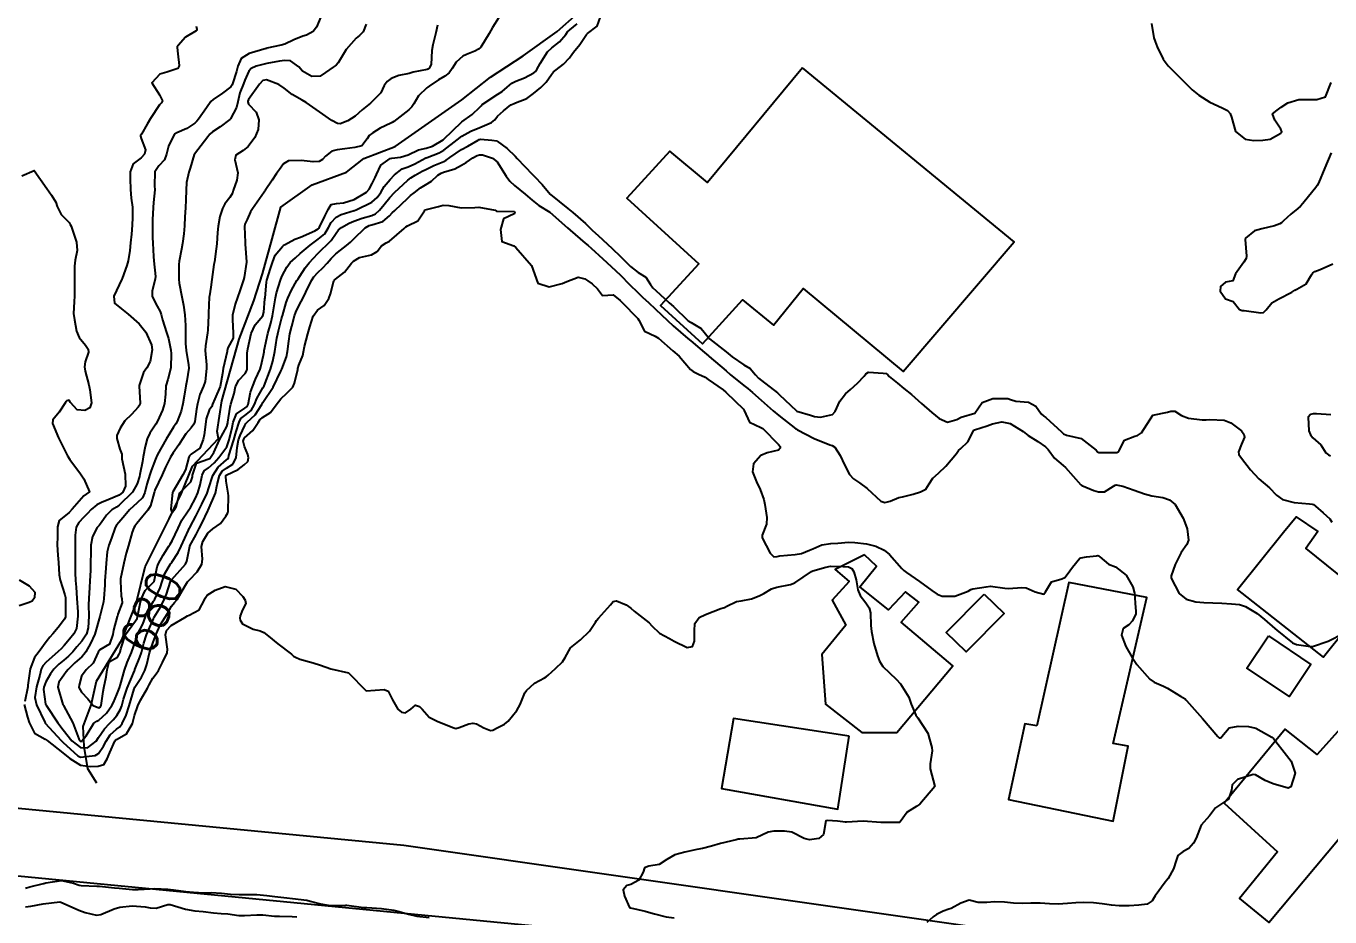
# Model space of a CAD drawing. Header units: metres. Extents: x 292545 to 299085, y 7450245 to 7463078.
# Drawn here: x 294096.9 to 294243.4, y 7462810.6 to 7462910.6 of the extents above; entities that cross this region are included whole.
import ezdxf
from ezdxf.enums import TextEntityAlignment as Align

# ---------------------------------------------------------------- set-up
doc = ezdxf.new("R2010")
doc.units = ezdxf.units.M
for name, color, linetype in [('Cotas', 45, 'Continuous'), ('Curvas de Nivel 1m', 11, 'Continuous'), ('Curvas de Nivel 5m', 15, 'Continuous'), ('Edificações', 30, 'Continuous'), ('Hidrografia', 140, 'Continuous'), ('Vias Primárias', 230, 'Continuous')]:
    doc.layers.add(name, color=color, linetype=linetype)
doc.styles.add('Style-STANDARD', font='STANDARD.shx')

msp = doc.modelspace()

# ---------------------------------------------------------------- linework, layer by layer
at = {"layer": 'Curvas de Nivel 1m', "flags": 128}
for points, elevation in [([(294130, 7462911.67), (294129.51, 7462910.51), (294129.14, 7462910.05), (294128.39, 7462909.63), (294127.97, 7462909.5), (294126.98, 7462909.09), (294125.96, 7462908.62), (294125.56, 7462908.5), (294123.95, 7462908.15), (294123.93, 7462908.13), (294123.87, 7462908.11), (294121.95, 7462907.55), (294121.07, 7462907.02), (294120.69, 7462906.15), (294120.53, 7462905.55), (294120.07, 7462904.16), (294120.03, 7462904.03), (294119.9, 7462903.82), (294118.95, 7462903.11), (294117.89, 7462902.39), (294117.64, 7462902.18), (294117.15, 7462901.46), (294116.25, 7462900.2), (294116.08, 7462899.98), (294115.86, 7462899.73), (294114.94, 7462899.13), (294113.84, 7462898.67), (294113.58, 7462898.49), (294113.4, 7462898.23), (294112.89, 7462897.17), (294112.68, 7462896.24), (294112.44, 7462895.61), (294111.8, 7462894.94), (294111.36, 7462894.26), (294111.33, 7462892.7), (294111.34, 7462892.26), (294111.19, 7462890.82), (294111.16, 7462890.27), (294111.1, 7462888.89), (294111.08, 7462888.27), (294111.09, 7462886.88), (294111.11, 7462886.27), (294111.19, 7462884.75), (294111.23, 7462884.26), (294111.41, 7462882.5), (294111.4, 7462882.26), (294111.05, 7462880.85), (294111.05, 7462880.27), (294111.61, 7462879.18), (294111.94, 7462878.59), (294112.06, 7462878.25), (294112.22, 7462877.63), (294112.67, 7462876.24), (294112.88, 7462875.56), (294113.16, 7462874.24), (294113.2, 7462873.88), (294113.15, 7462872.24), (294112.81, 7462870.94), (294112.59, 7462870.24), (294112.54, 7462869.29), (294112.45, 7462868.25), (294112.21, 7462867.51), (294111.64, 7462866.26), (294111.45, 7462865.94), (294110.8, 7462864.9), (294110.51, 7462864.27), (294110.27, 7462863.43), (294110.05, 7462862.27), (294109.95, 7462861.73), (294109.67, 7462860.28), (294109.62, 7462860.04), (294109.37, 7462859.24), (294108.85, 7462858.29), (294107.35, 7462856.83), (294107.03, 7462856.62), (294106.53, 7462856.32), (294105.94, 7462855.72), (294105.32, 7462854.85), (294105.09, 7462854.56), (294104.89, 7462854.33), (294104.34, 7462853.31), (294104.17, 7462852.34), (294104.15, 7462851.48), (294104.14, 7462850.34), (294104.11, 7462849.49), (294104.04, 7462848.34), (294104, 7462847.57), (294103.93, 7462846.34), (294103.91, 7462845.64), (294103.94, 7462844.35), (294103.87, 7462843.04), (294103.66, 7462842.35), (294103.17, 7462841.57), (294102.6, 7462840.93), (294102.13, 7462840.37), (294101.66, 7462839.86), (294101.14, 7462839.43), (294100.55, 7462838.97), (294100.02, 7462838.39), (294099.64, 7462837.87), (294099.11, 7462836.99), (294098.87, 7462836.4), (294098.83, 7462836.14), (294099.08, 7462834.48), (294099.1, 7462834.4), (294099.13, 7462834.35), (294100.47, 7462832.39), (294101.05, 7462831.6), (294102.02, 7462830.37), (294103.02, 7462829.6), (294103.79, 7462829.58), (294104.75, 7462830.33), (294105.04, 7462830.73), (294105.68, 7462831.69), (294106.27, 7462832.32), (294106.66, 7462832.71), (294107.07, 7462833.22), (294107.48, 7462833.9), (294107.63, 7462834.3), (294107.83, 7462835.04), (294108.26, 7462836.29), (294109.06, 7462838.22), (294109.09, 7462838.28), (294109.1, 7462838.31), (294109.12, 7462838.37), (294109.68, 7462839.74), (294109.84, 7462840.27), (294110.1, 7462841.34), (294110.41, 7462842.27), (294110.64, 7462842.8), (294111.19, 7462844.06), (294111.25, 7462844.2), (294111.29, 7462844.26), (294112.02, 7462845.44), (294112.42, 7462846.25), (294112.65, 7462846.82), (294113.11, 7462848.24), (294113.14, 7462848.34), (294113.25, 7462848.49), (294114.79, 7462850.22), (294114.95, 7462850.53), (294115.27, 7462852.21), (294115.29, 7462852.27), (294115.99, 7462853.52), (294116.35, 7462854.2), (294116.67, 7462854.85), (294117.3, 7462856.19), (294117.32, 7462856.22), (294117.34, 7462856.28), (294118.17, 7462858.18), (294118.36, 7462859.16), (294118.61, 7462860.17), (294118.92, 7462860.64), (294119.4, 7462861), (294120.11, 7462861.45), (294120.5, 7462862.15), (294120.59, 7462863.32), (294120.76, 7462864.15), (294120.93, 7462864.65), (294121.45, 7462865.79), (294121.59, 7462866), (294121.73, 7462866.14), (294122.61, 7462866.99), (294123.36, 7462868.12), (294123.4, 7462868.2), (294123.49, 7462868.35), (294124.65, 7462870.1), (294125.52, 7462871.87), (294125.59, 7462872.02), (294125.62, 7462872.09), (294126.13, 7462873.5), (294126.26, 7462874.08), (294126.4, 7462875.24), (294126.53, 7462876.08), (294126.74, 7462876.93), (294127.04, 7462878.08), (294127.18, 7462878.5), (294127.62, 7462879.38), (294127.99, 7462880.06), (294128.31, 7462880.74), (294128.95, 7462882.05), (294129.22, 7462882.48), (294129.66, 7462882.97), (294130.21, 7462883.49), (294130.71, 7462884.03), (294131.17, 7462884.54), (294131.68, 7462885.05), (294132.22, 7462885.49), (294132.9, 7462886.01), (294133.32, 7462886.38), (294133.7, 7462886.76), (294134.97, 7462887.98), (294135.45, 7462888.24), (294135.72, 7462888.31), (294136.97, 7462888.71), (294137.73, 7462889.32), (294138.03, 7462889.65), (294138.32, 7462889.94), (294139.76, 7462891.32), (294140.08, 7462891.6), (294140.47, 7462891.91), (294141.21, 7462892.47), (294141.77, 7462892.81), (294142.44, 7462893.23), (294143.15, 7462893.89), (294143.53, 7462894.13), (294143.79, 7462894.22), (294145.04, 7462894.62), (294145.8, 7462895.01), (294146.33, 7462895.32), (294147.08, 7462895.84), (294147.55, 7462896.1), (294147.82, 7462896.18), (294148.17, 7462896.18), (294149.28, 7462895.82), (294149.81, 7462895.41), (294150.84, 7462893.79), (294151.23, 7462893.24), (294151.77, 7462892.75), (294152.97, 7462891.77), (294153.76, 7462891.08), (294154.49, 7462890.49), (294155.74, 7462889.73), (294157.72, 7462887.99), (294158.03, 7462887.71), (294159.7, 7462886.27), (294160.02, 7462886), (294160.38, 7462885.68), (294161.68, 7462884.51), (294162.61, 7462883.65), (294163.65, 7462882.65), (294164.68, 7462881.63), (294165.63, 7462880.7), (294166.19, 7462880.17), (294166.81, 7462879.6), (294167.61, 7462878.85), (294168.94, 7462877.58), (294169.59, 7462876.98), (294171.24, 7462875.55), (294171.57, 7462875.27), (294173.1, 7462873.98), (294173.54, 7462873.6), (294173.64, 7462873.52), (294175.53, 7462871.9), (294176, 7462871.5), (294177.51, 7462870.28), (294177.96, 7462869.92), (294178.5, 7462869.47), (294179.49, 7462868.61), (294180.82, 7462867.44), (294181.47, 7462866.89), (294183.38, 7462865.41), (294183.45, 7462865.36), (294183.57, 7462865.29), (294185.44, 7462864.32), (294187.17, 7462863.62), (294187.43, 7462863.54), (294187.76, 7462863.36), (294188.36, 7462862.41), (294188.83, 7462861.35), (294189.39, 7462860.27), (294189.83, 7462859.78), (294190.51, 7462859.32), (294191.37, 7462858.7), (294192.9, 7462857.29), (294193.35, 7462857.12), (294193.97, 7462857.28), (294194.93, 7462857.7), (294195.36, 7462857.76), (294196.55, 7462858.07), (294197.37, 7462858.32), (294197.98, 7462858.63), (294198.33, 7462859.23), (294198.76, 7462859.85), (294199.39, 7462860.42), (294200.2, 7462861.21), (294201.42, 7462862.65), (294201.65, 7462862.96), (294201.91, 7462863.19), (294202.68, 7462863.93), (294203.33, 7462865.17), (294203.37, 7462865.25), (294203.45, 7462865.29), (294204.86, 7462865.75), (294205.46, 7462865.98), (294206.51, 7462866.18), (294207.46, 7462866), (294208.89, 7462865.11), (294209.45, 7462864.66), (294210.54, 7462863.98), (294211.43, 7462863.38), (294211.72, 7462863.07), (294212.43, 7462862.09), (294213.41, 7462861.28), (294213.66, 7462861.05), (294215.37, 7462859.12), (294215.49, 7462859.03), (294216.84, 7462858.48), (294217.37, 7462858.32), (294218.05, 7462858.31), (294219.05, 7462858.98), (294219.26, 7462859.09), (294219.37, 7462859.11), (294220.1, 7462858.97), (294221.37, 7462858.53), (294222.53, 7462858.11), (294223.36, 7462857.88), (294224.58, 7462857.7), (294225.36, 7462857.43), (294225.98, 7462856.9), (294226.88, 7462855.36), (294227.08, 7462854.89), (294227.32, 7462854.16), (294227.47, 7462852.89), (294227.3, 7462852.41), (294226.67, 7462851.51), (294226.35, 7462850.9), (294226, 7462850.18), (294225.52, 7462848.91), (294225.54, 7462848.63), (294226.43, 7462846.9), (294227.23, 7462846.27), (294228.32, 7462845.97), (294229.22, 7462845.89), (294230.23, 7462845.84), (294231.22, 7462845.81), (294232.3, 7462845.75), (294233.22, 7462845.67), (294233.87, 7462845.46), (294235.01, 7462844.79), (294235.21, 7462844.65), (294236.01, 7462843.97), (294237.19, 7462842.96), (294237.41, 7462842.77), (294239.17, 7462841.36), (294239.6, 7462841.17), (294241.17, 7462840.94), (294241.4, 7462840.96), (294243.17, 7462841.54), (294244.95, 7462842.44)], 681), ([(294143.11, 7462910.76), (294142.92, 7462909.89), (294142.59, 7462908.52), (294142.49, 7462907.89), (294142.39, 7462906.34), (294142.17, 7462905.9), (294142.04, 7462905.79), (294141.93, 7462905.75), (294140.39, 7462905.45), (294139.92, 7462905.32), (294138.78, 7462905.08), (294137.92, 7462904.77), (294137.44, 7462904.42), (294137.12, 7462903.96), (294136.73, 7462903.13), (294135.89, 7462902.29), (294135.73, 7462902.12), (294135.59, 7462901.97), (294134.64, 7462901.22), (294133.87, 7462900.53), (294133.05, 7462900), (294132.19, 7462899.68), (294131.86, 7462899.7), (294131.24, 7462900.03), (294129.87, 7462901.01), (294128.35, 7462902.06), (294127.89, 7462902.31), (294126.78, 7462902.97), (294125.9, 7462903.68), (294125.29, 7462904.1), (294123.91, 7462904.61), (294123.49, 7462904.53), (294123.1, 7462904.12), (294121.89, 7462902.39), (294121.8, 7462902.22), (294121.79, 7462902.14), (294121.88, 7462901.86), (294122.73, 7462900.98), (294123.02, 7462900.12), (294122.96, 7462899.01), (294122.6, 7462898.13), (294121.82, 7462897.13), (294121.29, 7462896.68), (294120.44, 7462896.15), (294120.33, 7462895.63), (294120.69, 7462894.15), (294120.58, 7462893.35), (294120.17, 7462892.16), (294120.06, 7462891.86), (294119.76, 7462891.4), (294119.22, 7462890.69), (294118.95, 7462890.17), (294118.64, 7462889.26), (294118.45, 7462888.17), (294118.41, 7462887.47), (294118.3, 7462886.17), (294118.23, 7462885.63), (294118.04, 7462884.18), (294117.99, 7462883.85), (294117.77, 7462882.19), (294117.63, 7462881.32), (294117.48, 7462880.33), (294117.47, 7462880.19), (294117.4, 7462878.4), (294117.39, 7462878.19), (294117.29, 7462876.48), (294117.26, 7462876.19), (294117.03, 7462874.72), (294117.01, 7462874.2), (294117.14, 7462872.59), (294117.15, 7462872.19), (294116.99, 7462870.71), (294116.82, 7462870.2), (294116.42, 7462869.27), (294116.15, 7462868.2), (294116.05, 7462867.63), (294115.83, 7462866.21), (294115.74, 7462865.92), (294115.45, 7462865.53), (294114.82, 7462864.83), (294114.43, 7462864.22), (294114.05, 7462863.6), (294113.42, 7462862.69), (294113.13, 7462862.23), (294112.55, 7462861.09), (294112.16, 7462860.25), (294111.37, 7462858.51), (294111.3, 7462858.33), (294111.28, 7462858.26), (294110.86, 7462856.75), (294110.58, 7462856.27), (294110, 7462855.61), (294109.32, 7462854.76), (294109.12, 7462854.48), (294109, 7462854.28), (294108.81, 7462853.79), (294108.39, 7462852.29), (294108.15, 7462851.42), (294107.87, 7462850.3), (294107.5, 7462848.56), (294107.48, 7462848.31), (294107.58, 7462846.66), (294107.64, 7462846.3), (294107.68, 7462845.84), (294107.2, 7462844.59), (294107.14, 7462844.36), (294107.13, 7462844.31), (294106.72, 7462842.78), (294106.64, 7462842.32), (294106.26, 7462841.22), (294105.16, 7462840.59), (294104.98, 7462840.33), (294104.41, 7462839.07), (294103.63, 7462838.35), (294103.12, 7462837.63), (294102.85, 7462836.62), (294102.81, 7462836.36), (294103.1, 7462835.84), (294103.83, 7462835.08), (294104.41, 7462834.34), (294105.08, 7462834.08), (294105.25, 7462834.16), (294105.34, 7462834.33), (294105.53, 7462835.89), (294105.61, 7462836.32), (294105.89, 7462837.55), (294106.01, 7462838.32), (294106.24, 7462839.22), (294107.14, 7462839.75), (294107.36, 7462840.09), (294107.44, 7462840.31), (294107.55, 7462840.7), (294108.04, 7462842.3), (294109.19, 7462843.84), (294109.37, 7462844.1), (294109.42, 7462844.28), (294109.69, 7462845.8), (294109.81, 7462846.27), (294110.25, 7462847.26), (294111.24, 7462848.23), (294111.26, 7462848.25), (294111.62, 7462849.89), (294111.76, 7462850.26), (294112.3, 7462851.23), (294112.94, 7462852.24), (294113.08, 7462852.46), (294113.3, 7462852.82), (294113.98, 7462854.23), (294114.4, 7462855.15), (294115.1, 7462856.21), (294115.35, 7462856.57), (294115.93, 7462857.63), (294116.17, 7462858.2), (294116.44, 7462859.13), (294116.68, 7462860.2), (294116.9, 7462860.68), (294117.4, 7462861.04), (294118.01, 7462861.57), (294118.56, 7462862.17), (294119.43, 7462863.39), (294119.71, 7462864.16), (294120.04, 7462865.56), (294120.16, 7462866.15), (294120.53, 7462867.09), (294121.48, 7462867.73), (294121.72, 7462867.9), (294121.84, 7462868.14), (294122.11, 7462869.52), (294122.31, 7462870.13), (294122.67, 7462870.97), (294123.2, 7462872.12), (294123.28, 7462872.37), (294123.55, 7462873.67), (294123.62, 7462874.05), (294123.63, 7462874.12), (294123.64, 7462874.21), (294124.04, 7462876.11), (294124.4, 7462877.29), (294124.59, 7462878.1), (294124.73, 7462878.99), (294124.91, 7462880.1), (294125.04, 7462880.69), (294125.46, 7462882.09), (294125.51, 7462882.23), (294125.65, 7462882.58), (294126.18, 7462883.57), (294126.57, 7462884.08), (294127.14, 7462884.61), (294127.68, 7462885.1), (294128.79, 7462886.05), (294129.7, 7462886.7), (294130.44, 7462887.3), (294130.88, 7462888.03), (294131.17, 7462888.57), (294131.73, 7462889.17), (294132.28, 7462889.47), (294133.74, 7462889.92), (294133.8, 7462889.94), (294133.98, 7462890), (294135.75, 7462890.86), (294136.34, 7462891.38), (294136.73, 7462891.96), (294137.11, 7462892.61), (294137.78, 7462893.42), (294138.29, 7462893.94), (294139.13, 7462894.59), (294139.8, 7462894.85), (294140.56, 7462895.16), (294141.81, 7462895.84), (294141.85, 7462895.86), (294141.96, 7462895.9), (294143.29, 7462896.42), (294143.82, 7462896.72), (294145.31, 7462897.86), (294145.84, 7462898.26), (294146.84, 7462898.85), (294147.85, 7462899.27), (294149.19, 7462899.81), (294149.56, 7462900.1), (294149.86, 7462900.52), (294150.52, 7462901.14), (294151.36, 7462901.79), (294151.71, 7462901.95), (294151.89, 7462902.02), (294153.14, 7462902.51), (294153.9, 7462903.07), (294154.71, 7462903.75), (294155.32, 7462904.33), (294155.92, 7462905.19), (294156.14, 7462905.52), (294156.43, 7462905.73), (294157.28, 7462906.38), (294157.95, 7462907.08), (294158.21, 7462907.45), (294158.4, 7462907.71), (294159.1, 7462908.56), (294159.85, 7462909.69), (294159.91, 7462909.76), (294159.97, 7462909.81), (294161.03, 7462910.63), (294161.43, 7462911.67)], 679), ([(294150, 7462911.61), (294149.3, 7462910.5), (294148.93, 7462909.82), (294147.96, 7462908.28), (294147.73, 7462908.06), (294147.32, 7462907.84), (294146.35, 7462907.44), (294145.95, 7462907.25), (294145.19, 7462906.6), (294144.76, 7462905.86), (294144.41, 7462905.38), (294143.92, 7462905.01), (294143.21, 7462904.59), (294142.16, 7462903.9), (294142.01, 7462903.79), (294141.9, 7462903.7), (294140.99, 7462902.81), (294140.44, 7462901.91), (294140.23, 7462901.57), (294139.88, 7462901.22), (294138.21, 7462899.94), (294138.01, 7462899.8), (294137.86, 7462899.73), (294136.65, 7462899.16), (294135.84, 7462898.67), (294135.45, 7462898.36), (294135.19, 7462897.98), (294134.62, 7462897.19), (294133.82, 7462897.02), (294132.68, 7462896.86), (294131.82, 7462896.73), (294131.25, 7462896.6), (294130.53, 7462896.03), (294130.18, 7462895.66), (294129.81, 7462895.42), (294129.14, 7462895.38), (294127.81, 7462895.56), (294126.38, 7462895.51), (294125.8, 7462895.18), (294125.34, 7462894.55), (294125.04, 7462894.1), (294124.54, 7462893.34), (294123.76, 7462892.17), (294123.74, 7462892.14), (294123.72, 7462892.11), (294123.62, 7462891.97), (294122.31, 7462890.13), (294122.11, 7462889.76), (294121.72, 7462888.9), (294121.46, 7462888.4), (294121.41, 7462888.14), (294121.5, 7462886.34), (294121.51, 7462886.14), (294121.64, 7462884.18), (294121.64, 7462884.14), (294121.39, 7462882.4), (294121.33, 7462882.14), (294120.89, 7462880.89), (294120.64, 7462880.15), (294120.37, 7462879.4), (294120.08, 7462878.16), (294120.06, 7462877.69), (294120.15, 7462876.15), (294120.14, 7462875.58), (294119.56, 7462874.51), (294119.48, 7462874.16), (294119.47, 7462874.08), (294119.03, 7462872.17), (294118.97, 7462871.62), (294118.71, 7462870.17), (294118.09, 7462868.78), (294117.85, 7462868.18), (294117.76, 7462867.91), (294117.47, 7462867.51), (294117.13, 7462866.52), (294117.08, 7462866.19), (294116.9, 7462864.74), (294116.78, 7462864.2), (294116.41, 7462863.22), (294115.42, 7462862.55), (294115.25, 7462862.38), (294115.19, 7462862.21), (294114.81, 7462860.8), (294114.51, 7462860.22), (294113.36, 7462858.31), (294113.35, 7462858.24), (294113.16, 7462856.42), (294113.18, 7462856.24), (294113.34, 7462856.05), (294113.43, 7462856.15), (294113.47, 7462856.24), (294113.74, 7462856.63), (294114.16, 7462858.23), (294115.38, 7462859.45), (294115.58, 7462860.01), (294115.6, 7462860.21), (294116.04, 7462861.56), (294117.41, 7462862.02), (294117.52, 7462862.08), (294117.61, 7462862.19), (294117.99, 7462862.76), (294118.61, 7462864.17), (294119.45, 7462865.66), (294119.55, 7462866.06), (294119.57, 7462866.16), (294119.81, 7462867.83), (294119.9, 7462868.16), (294120.26, 7462869.39), (294120.42, 7462870.15), (294120.78, 7462870.88), (294121.52, 7462871.61), (294121.69, 7462871.97), (294121.72, 7462872.14), (294121.73, 7462873.96), (294121.75, 7462874.14), (294121.8, 7462874.38), (294122.19, 7462876.13), (294122.62, 7462877.09), (294123.49, 7462878.11), (294123.61, 7462878.5), (294123.72, 7462880.01), (294123.73, 7462880.11), (294123.89, 7462881.86), (294123.94, 7462882.11), (294124.36, 7462883.41), (294124.57, 7462884.1), (294124.88, 7462884.9), (294125.69, 7462885.9), (294125.79, 7462885.99), (294125.93, 7462886.09), (294127.09, 7462886.69), (294127.7, 7462886.94), (294129.31, 7462887.65), (294129.71, 7462887.88), (294129.8, 7462887.95), (294129.85, 7462888.04), (294130.45, 7462889.31), (294130.82, 7462890.03), (294131.18, 7462890.59), (294131.75, 7462890.72), (294132.53, 7462890.79), (294133.75, 7462891.18), (294135.12, 7462891.98), (294135.43, 7462892.31), (294135.77, 7462892.95), (294136.12, 7462893.62), (294136.26, 7462893.97), (294136.73, 7462895.03), (294137.81, 7462895.76), (294137.97, 7462895.79), (294138.94, 7462895.93), (294139.82, 7462896.19), (294140.99, 7462896.74), (294141.82, 7462896.93), (294142.56, 7462897.16), (294143.76, 7462897.88), (294143.8, 7462897.91), (294143.83, 7462897.95), (294145.81, 7462899.85), (294145.85, 7462899.88), (294147, 7462900.71), (294147.88, 7462901.54), (294148.01, 7462901.7), (294148.14, 7462901.83), (294149.89, 7462903.01), (294150.38, 7462903.31), (294150.94, 7462903.79), (294151.47, 7462904.23), (294151.91, 7462904.44), (294152.87, 7462904.82), (294153.93, 7462905.41), (294154.12, 7462905.56), (294154.26, 7462905.76), (294154.64, 7462906.45), (294155.48, 7462907.74), (294155.96, 7462908.19), (294156.83, 7462908.86), (294157.51, 7462909.71), (294157.71, 7462909.98), (294157.98, 7462910.22), (294158.8, 7462910.89)], 678), ([(294115.99, 7462910.65), (294116.07, 7462910.3), (294116.08, 7462910.21), (294116.05, 7462910.14), (294115.98, 7462910.1), (294114.79, 7462909.4), (294113.96, 7462908.47), (294113.87, 7462908.32), (294113.85, 7462908.23), (294113.95, 7462907.54), (294114.07, 7462906.23), (294114.04, 7462906.12), (294113.93, 7462905.88), (294112.7, 7462905.46), (294111.92, 7462905.26), (294111.03, 7462904.26), (294111.89, 7462902.93), (294112.21, 7462902.25), (294112.09, 7462902.04), (294111.88, 7462901.8), (294110.85, 7462900.27), (294110.48, 7462899.64), (294109.84, 7462898.49), (294109.75, 7462898.36), (294109.73, 7462898.28), (294109.83, 7462898.03), (294110.3, 7462896.75), (294110.2, 7462896.27), (294109.81, 7462895.86), (294108.93, 7462895.16), (294108.59, 7462894.29), (294108.58, 7462893.49), (294108.62, 7462892.29), (294108.71, 7462891.33), (294108.85, 7462890.29), (294108.86, 7462889.16), (294108.8, 7462888.29), (294108.72, 7462887.28), (294108.62, 7462886.29), (294108.55, 7462885.43), (294108.35, 7462884.29), (294108.2, 7462883.76), (294107.68, 7462882.3), (294107.67, 7462882.27), (294107.64, 7462882.22), (294106.75, 7462880.31), (294106.82, 7462879.51), (294107.61, 7462878.87), (294108.36, 7462878.29), (294109.59, 7462877.19), (294110.33, 7462876.27), (294110.98, 7462874.85), (294111.06, 7462874.26), (294110.84, 7462872.96), (294110.44, 7462872.27), (294110.07, 7462871.73), (294109.61, 7462870.28), (294109.6, 7462870.18), (294109.7, 7462868.28), (294109.65, 7462868.11), (294109.48, 7462867.83), (294108.72, 7462867.03), (294108, 7462866.3), (294107.44, 7462865.46), (294107.1, 7462864.65), (294107.07, 7462864.31), (294107.42, 7462863.12), (294107.65, 7462862.54), (294107.64, 7462862.31), (294107.66, 7462862.05), (294108.01, 7462860.3), (294108.04, 7462858.97), (294107.77, 7462858.3), (294107.36, 7462857.95), (294106.19, 7462857.48), (294105.35, 7462857.14), (294104.82, 7462856.86), (294104.21, 7462856.34), (294103.79, 7462855.89), (294103.33, 7462855.43), (294102.8, 7462854.88), (294102.51, 7462854.36), (294102.39, 7462853.45), (294102.39, 7462852.36), (294102.41, 7462851.49), (294102.42, 7462850.36), (294102.39, 7462849.23), (294102.43, 7462848.36), (294102.51, 7462847.63), (294102.6, 7462846.36), (294102.72, 7462844.85), (294102.72, 7462844.36), (294102.55, 7462842.99), (294102.27, 7462842.37), (294101.77, 7462841.77), (294101.16, 7462841.07), (294100.83, 7462840.71), (294100.5, 7462840.39), (294099.78, 7462839.75), (294099.13, 7462839.18), (294098.76, 7462838.78), (294098.6, 7462838.41), (294098.43, 7462837.73), (294098.06, 7462836.42), (294097.89, 7462835.22), (294098.05, 7462834.42), (294098.98, 7462832.47), (294099.02, 7462832.4), (294099.03, 7462832.38), (294099.05, 7462832.35), (294100.84, 7462830.38), (294101.03, 7462830.19), (294102.69, 7462828.68), (294103.01, 7462828.54), (294104.65, 7462828.7), (294105.01, 7462828.93), (294105.59, 7462829.76), (294105.88, 7462830.32), (294106.33, 7462831.03), (294107.05, 7462831.66), (294107.41, 7462831.94), (294107.68, 7462832.3), (294108.12, 7462833.24), (294108.46, 7462834.3), (294109.02, 7462836.2), (294109.05, 7462836.28), (294109.1, 7462836.39), (294109.87, 7462837.52), (294110.23, 7462838.27), (294110.45, 7462838.95), (294110.77, 7462840.26), (294110.85, 7462840.57), (294111.16, 7462841.43), (294111.4, 7462842.03), (294111.48, 7462842.26), (294111.99, 7462843.44), (294112.52, 7462844.25), (294112.78, 7462844.67), (294113.21, 7462845.47), (294113.55, 7462845.9), (294113.86, 7462846.23), (294114.68, 7462847.66), (294115.04, 7462848.21), (294115.25, 7462848.44), (294116.12, 7462849.34), (294116.63, 7462850.2), (294116.69, 7462850.78), (294116.61, 7462852.2), (294116.75, 7462852.74), (294117.31, 7462853.67), (294117.87, 7462854.18), (294118.72, 7462854.77), (294119.33, 7462855.58), (294119.54, 7462855.96), (294119.6, 7462856.16), (294119.62, 7462857.89), (294119.6, 7462858.16), (294119.38, 7462859.53), (294119.32, 7462860.1), (294119.33, 7462860.16), (294119.35, 7462860.19), (294119.38, 7462860.21), (294120.72, 7462860.82), (294121.4, 7462861.35), (294121.79, 7462861.75), (294121.88, 7462862.14), (294121.81, 7462862.53), (294121.43, 7462863.43), (294121.29, 7462864), (294121.31, 7462864.14), (294121.34, 7462864.23), (294121.44, 7462864.38), (294122.37, 7462865.2), (294122.96, 7462866.12), (294123.16, 7462866.42), (294123.46, 7462866.68), (294124.33, 7462867.25), (294125, 7462868.1), (294125.49, 7462868.77), (294126.18, 7462869.4), (294126.84, 7462870.08), (294127.06, 7462870.52), (294127.41, 7462872.07), (294127.43, 7462872.17), (294127.53, 7462872.56), (294127.97, 7462873.64), (294128.07, 7462874.06), (294128.16, 7462874.66), (294128.53, 7462876.06), (294128.77, 7462876.87), (294129.13, 7462878.05), (294129.61, 7462878.75), (294130.37, 7462879.27), (294130.89, 7462880.03), (294131.07, 7462880.58), (294131.45, 7462882.02), (294131.53, 7462882.14), (294131.65, 7462882.23), (294132.67, 7462883), (294133.43, 7462884), (294133.55, 7462884.13), (294133.68, 7462884.22), (294134.33, 7462884.65), (294135.68, 7462884.93), (294136.32, 7462885.33), (294136.81, 7462885.96), (294137.36, 7462886.29), (294137.7, 7462886.5), (294139.38, 7462887.92), (294139.55, 7462888.08), (294139.72, 7462888.19), (294140.89, 7462888.75), (294141.64, 7462889.9), (294141.69, 7462889.96), (294141.74, 7462889.99), (294143.24, 7462890.39), (294143.75, 7462890.52), (294144.37, 7462890.49), (294145.75, 7462890.24), (294147.32, 7462890.27), (294147.75, 7462890.32), (294149.59, 7462889.96), (294149.74, 7462889.87), (294149.79, 7462889.86), (294151.74, 7462889.8), (294151.77, 7462889.78), (294151.81, 7462889.71), (294151.74, 7462889.55), (294150.54, 7462888.99), (294150.18, 7462887.8), (294150.34, 7462886.44), (294151.69, 7462885.95), (294151.9, 7462885.78), (294153.66, 7462883.76), (294154.37, 7462881.75), (294155.64, 7462881.36), (294157.11, 7462881.72), (294157.65, 7462881.97), (294158.91, 7462882.44), (294159.65, 7462882.25), (294159.98, 7462882.02), (294160.5, 7462881.68), (294161.1, 7462881.13), (294161.63, 7462880.38), (294162.83, 7462880.44), (294163.62, 7462879.81), (294163.8, 7462879.64), (294165.6, 7462877.79), (294165.71, 7462877.62), (294166.36, 7462876.39), (294167.58, 7462875.81), (294167.94, 7462875.59), (294169.55, 7462874.15), (294170.27, 7462873.56), (294171.53, 7462872.08), (294171.82, 7462871.84), (294172.43, 7462871.54), (294173.18, 7462871.19), (294173.52, 7462870.95), (294175.22, 7462869.79), (294175.5, 7462869.53), (294175.53, 7462869.5), (294177.48, 7462867.62), (294177.57, 7462867.48), (294178.15, 7462866.16), (294179.45, 7462865.55), (294179.64, 7462865.45), (294181.43, 7462863.63), (294181.59, 7462863.43), (294181.61, 7462863.25), (294181.43, 7462863), (294180.15, 7462862.71), (294179.42, 7462862.4), (294178.6, 7462861.46), (294178.51, 7462860.58), (294178.93, 7462859.46), (294179.37, 7462858.59), (294179.78, 7462857.45), (294179.88, 7462856.91), (294180.1, 7462855.44), (294180.06, 7462854.71), (294179.57, 7462853.45), (294179.59, 7462853.17), (294180.49, 7462851.44), (294180.88, 7462851.04), (294181.28, 7462851.05), (294181.58, 7462851.12), (294183.28, 7462851.29), (294183.99, 7462851.4), (294184.91, 7462851.76), (294185.29, 7462851.94), (294186.3, 7462852.37), (294187.3, 7462852.51), (294188.08, 7462852.57), (294189.3, 7462852.66), (294190.01, 7462852.62), (294191.3, 7462852.48), (294192.37, 7462852.23), (294193.29, 7462851.77), (294193.89, 7462851.28), (294195.27, 7462849.71), (294195.49, 7462849.49), (294195.8, 7462849.26), (294197.25, 7462848.24), (294198.64, 7462847.23), (294199.23, 7462846.83), (294199.82, 7462846.62), (294201.23, 7462846.61), (294202.73, 7462847.18), (294203.04, 7462847.36), (294203.24, 7462847.42), (294204.74, 7462847.66), (294205.24, 7462847.73), (294206.84, 7462847.52), (294207.24, 7462847.48), (294208.75, 7462847.59), (294209.24, 7462847.54), (294210.27, 7462847.09), (294211.23, 7462846.83), (294211.42, 7462847.08), (294212.08, 7462848.23), (294213.26, 7462848.56), (294213.58, 7462848.72), (294213.84, 7462849.04), (294214.44, 7462849.87), (294215.28, 7462850.86), (294215.38, 7462850.93), (294216.01, 7462851.02), (294217.14, 7462851.15), (294217.28, 7462851.16), (294217.39, 7462851.12), (294217.53, 7462851.01), (294218.51, 7462850.22), (294219.27, 7462849.89), (294220.48, 7462848.97), (294221.24, 7462847.65), (294221.42, 7462846.96), (294221.54, 7462845.28), (294221.57, 7462844.95), (294221.55, 7462844.61), (294221.2, 7462843.82), (294220.77, 7462843.38), (294220.15, 7462842.97), (294219.94, 7462842.21), (294220.44, 7462840.97), (294221.15, 7462839.7), (294221.66, 7462838.95), (294223.12, 7462837.29), (294223.64, 7462836.93), (294224.69, 7462836.5), (294225.11, 7462836.28), (294226.6, 7462835.39), (294227.09, 7462835.06), (294227.17, 7462834.97), (294227.24, 7462834.89), (294229.07, 7462832.87), (294230.79, 7462830.84), (294230.91, 7462830.71), (294231.04, 7462830.69), (294231.15, 7462830.73), (294231.23, 7462830.84), (294232.06, 7462831.83), (294233.06, 7462832.02), (294234.21, 7462831.95), (294235.05, 7462831.77), (294236.86, 7462830.77), (294237.04, 7462830.61), (294238.49, 7462828.76), (294239.01, 7462828.06), (294239.46, 7462826.74), (294238.98, 7462825.2), (294238.69, 7462825.04), (294236.98, 7462825.51), (294236.09, 7462825.89), (294234.99, 7462826.55), (294234.76, 7462826.57), (294232.99, 7462826.03), (294232.4, 7462825.4), (294232.31, 7462824.83), (294231.99, 7462823.81), (294230.96, 7462823.14), (294230.5, 7462822.85), (294229.84, 7462821.95), (294228.92, 7462820.87), (294228.35, 7462819.44), (294228.04, 7462818.88), (294227.52, 7462818.26), (294226.89, 7462817.91), (294226.3, 7462817.48), (294226.08, 7462816.9), (294225.79, 7462815.98), (294225.19, 7462814.91), (294225.04, 7462814.71), (294224.85, 7462814.48), (294223.75, 7462812.93), (294223.38, 7462812.38), (294222.82, 7462812.02), (294221.89, 7462811.88), (294220.82, 7462811.84), (294219.68, 7462811.84), (294218.82, 7462811.89), (294217.78, 7462812.05), (294216.82, 7462812.17), (294215.67, 7462812.18), (294214.82, 7462812.15), (294213.87, 7462812.09), (294212.82, 7462812.01), (294211.87, 7462812.03), (294210.82, 7462812.11), (294209.78, 7462812.13), (294208.82, 7462812.09), (294207.82, 7462812.11), (294206.82, 7462812.23), (294205.69, 7462812.27), (294204.82, 7462812.18), (294203.86, 7462812.2), (294202.83, 7462812.47), (294201.89, 7462812.12), (294200.82, 7462811.54), (294200.56, 7462811.45), (294199.91, 7462811.21), (294199.17, 7462810.85), (294198.8, 7462810.58), (294198.08, 7462809.95)], 682), ([(294223.34, 7462910.94), (294223.6, 7462909.31), (294223.72, 7462908.93), (294223.96, 7462908.32), (294224.62, 7462906.92), (294225.19, 7462906.17), (294225.93, 7462905.43), (294226.47, 7462904.89), (294227.91, 7462903.47), (294228.63, 7462902.87), (294229.89, 7462902.11), (294231.27, 7462901.45), (294231.88, 7462901.15), (294232.16, 7462900.83), (294232.3, 7462900.4), (294232.77, 7462898.82), (294233.84, 7462897.93), (294234.83, 7462897.8), (294235.84, 7462897.82), (294236.67, 7462897.95), (294237.85, 7462898.62), (294237.92, 7462898.69), (294237.96, 7462898.76), (294237.86, 7462899.07), (294237.17, 7462900.07), (294236.92, 7462900.77), (294237.44, 7462901.21), (294237.88, 7462901.53), (294238.63, 7462902.02), (294239.89, 7462902.4), (294240.22, 7462902.41), (294241.89, 7462902.39), (294242.86, 7462902.71), (294243.51, 7462904.29)], 679), ([(294243.52, 7462896.39), (294242.78, 7462894.71), (294242.07, 7462893), (294241.93, 7462892.72), (294241.78, 7462892.51), (294240.98, 7462891.51), (294240.34, 7462890.73), (294240.06, 7462890.43), (294239.75, 7462890.14), (294238.99, 7462889.5), (294238.15, 7462888.76), (294237.94, 7462888.55), (294237.73, 7462888.43), (294237.16, 7462888.2), (294235.72, 7462887.86), (294234.88, 7462887.64), (294233.89, 7462886.81), (294233.86, 7462886.66), (294234, 7462884.81), (294233.95, 7462884.54), (294233.68, 7462884.13), (294232.75, 7462882.82), (294232.45, 7462882.03), (294231.65, 7462881.87), (294231.08, 7462881.41), (294231.03, 7462880.85), (294231.62, 7462880), (294232.49, 7462879.69), (294233.22, 7462878.82), (294233.51, 7462878.71), (294233.61, 7462878.7), (294233.73, 7462878.69), (294235.61, 7462878.45), (294235.92, 7462878.47), (294236.21, 7462878.78), (294236.83, 7462879.57), (294237.63, 7462880.02), (294239.1, 7462880.75), (294239.41, 7462880.97), (294239.64, 7462881.11), (294240.7, 7462881.68), (294241.3, 7462882.72), (294241.45, 7462882.93), (294241.67, 7462883.09), (294242.26, 7462883.3), (294243.68, 7462883.95)], 679), ([(294096.4, 7462893.81), (294097.79, 7462894.42), (294099.21, 7462892.41), (294099.76, 7462891.66), (294100.24, 7462890.88), (294100.39, 7462890.39), (294100.84, 7462889.49), (294101.73, 7462888.59), (294101.85, 7462888.37), (294101.94, 7462888.15), (294102.54, 7462886.36), (294102.62, 7462885.43), (294102.41, 7462884.36), (294102.34, 7462883.69), (294102.33, 7462882.36), (294102.32, 7462881.68), (294102.34, 7462880.36), (294102.3, 7462879.68), (294102.23, 7462878.36), (294102.32, 7462877.63), (294102.56, 7462876.37), (294102.86, 7462875.66), (294103.56, 7462874.79), (294103.87, 7462874.35), (294103.89, 7462874.01), (294103.54, 7462872.92), (294103.45, 7462872.35), (294103.53, 7462871.87), (294103.92, 7462870.35), (294104.04, 7462869.8), (294104.23, 7462868.34), (294104.04, 7462867.78), (294103.47, 7462867.46), (294102.63, 7462867.52), (294101.86, 7462868.37), (294101.72, 7462868.62), (294101.48, 7462868.53), (294101.39, 7462868.47), (294101.33, 7462868.38), (294100.61, 7462867.26), (294099.9, 7462866.4), (294099.86, 7462865.99), (294100.53, 7462864.39), (294101.42, 7462862.61), (294101.49, 7462862.45), (294101.53, 7462862.38), (294101.81, 7462861.97), (294103, 7462860.36), (294103.15, 7462860.12), (294103.38, 7462859.78), (294104.03, 7462858.34), (294103.64, 7462858.07), (294103.36, 7462857.87), (294102.05, 7462856.37), (294101.72, 7462855.99), (294101.33, 7462855.66), (294100.6, 7462855.11), (294100.42, 7462854.39), (294100.41, 7462853.28), (294100.39, 7462852.39), (294100.46, 7462851.21), (294100.54, 7462850.39), (294100.62, 7462849.02), (294100.73, 7462848.39), (294101.23, 7462846.75), (294101.3, 7462846.46), (294101.31, 7462846.38), (294101.32, 7462846.28), (294101.32, 7462844.38), (294101.3, 7462844.27), (294101.19, 7462844.03), (294100.48, 7462843.09), (294099.89, 7462842.39), (294099.56, 7462842.01), (294099.16, 7462841.47), (294098.35, 7462840.41), (294097.83, 7462839.73), (294097.36, 7462838.43), (294097.1, 7462836.62), (294097.09, 7462836.44), (294096.73, 7462834.79)], 683), ([(294243.48, 7462866.99), (294241.86, 7462867.1), (294241.48, 7462867.1), (294241.17, 7462867.03), (294240.93, 7462866.73), (294241.01, 7462865.17), (294241.18, 7462864.72), (294241.44, 7462864.38), (294242.34, 7462863.62), (294242.92, 7462862.71), (294243.2, 7462862.48), (294243.42, 7462862.37)], 679), ([(294096.68, 7462834.43), (294097.06, 7462833.02), (294097.23, 7462832.43), (294097.83, 7462831.2), (294099.03, 7462830.53), (294099.26, 7462830.4), (294101.01, 7462829.02), (294101.79, 7462828.37), (294103, 7462827.63), (294104.11, 7462827.46), (294104.99, 7462827.5), (294105.62, 7462827.7), (294105.98, 7462828.32), (294106.29, 7462829.04), (294106.86, 7462830.31), (294106.93, 7462830.42), (294107.03, 7462830.5), (294108.18, 7462831.16), (294108.84, 7462832.29), (294108.89, 7462832.46), (294109.07, 7462833.19), (294109.44, 7462834.28), (294109.74, 7462834.93), (294110.52, 7462836.27), (294110.72, 7462836.65), (294111.11, 7462837.39), (294111.49, 7462837.89), (294111.76, 7462838.25), (294112.23, 7462839.15), (294112.75, 7462840.24), (294112.77, 7462840.64), (294112.56, 7462842.25), (294112.68, 7462842.75), (294113.18, 7462843.3), (294114.73, 7462844.22), (294115.02, 7462844.39), (294115.2, 7462844.49), (294116.34, 7462845.07), (294116.95, 7462846.19), (294117.02, 7462846.39), (294117.23, 7462846.71), (294118.12, 7462847.3), (294119.24, 7462847.7), (294120.47, 7462847.39), (294121.23, 7462846.58), (294121.49, 7462846.14), (294121.58, 7462845.77), (294121.21, 7462845.07), (294120.94, 7462844.4), (294120.9, 7462844.14), (294120.95, 7462843.9), (294121.19, 7462843.51), (294122.41, 7462842.9), (294123.18, 7462842.7), (294123.61, 7462842.54), (294124.11, 7462842.11), (294125.16, 7462841.27), (294126.69, 7462840.08), (294126.95, 7462839.88), (294127.14, 7462839.76), (294127.66, 7462839.54), (294129.13, 7462839.11), (294129.95, 7462838.86), (294131.13, 7462838.46), (294133.12, 7462838), (294135.1, 7462835.98), (294137.1, 7462836.12), (294137.55, 7462835.95), (294138.06, 7462834.97), (294138.67, 7462833.93), (294139.07, 7462833.59), (294139.5, 7462833.49), (294140.12, 7462833.92), (294140.62, 7462834.37), (294141.08, 7462834.21), (294141.38, 7462833.91), (294142.19, 7462833.02), (294143.06, 7462832.57), (294144.83, 7462831.86), (294145.05, 7462831.78), (294145.15, 7462831.76), (294145.54, 7462831.86), (294146.63, 7462832.27), (294147.06, 7462832.36), (294147.49, 7462832.26), (294148.31, 7462831.82), (294149.05, 7462831.52), (294149.32, 7462831.54), (294149.83, 7462831.8), (294150.63, 7462832.22), (294151.06, 7462832.57), (294152.04, 7462833.78), (294152.4, 7462834.45), (294152.93, 7462835.76), (294153.11, 7462836.03), (294154.02, 7462836.84), (294155.12, 7462837.45), (294155.31, 7462837.55), (294155.54, 7462837.74), (294156.37, 7462838.49), (294157.14, 7462839.23), (294157.44, 7462839.72), (294158.06, 7462840.8), (294159.17, 7462841.69), (294160.19, 7462842.67), (294160.86, 7462843.67), (294160.98, 7462843.89), (294161.2, 7462844.14), (294162.53, 7462845.65), (294162.86, 7462846), (294163.22, 7462846.09), (294164.32, 7462845.63), (294164.83, 7462845.25), (294165.21, 7462844.94), (294166.89, 7462843.6), (294167.19, 7462843.28), (294168.05, 7462842.46), (294169.18, 7462841.86), (294169.71, 7462841.56), (294171.16, 7462840.83), (294171.75, 7462840.96), (294172, 7462841.54), (294171.99, 7462842.73), (294172.03, 7462843.54), (294172.51, 7462844.22), (294173.2, 7462844.55), (294174.93, 7462845.22), (294175.21, 7462845.3), (294175.36, 7462845.35), (294175.6, 7462845.5), (294176.71, 7462845.99), (294177.22, 7462846.09), (294178.38, 7462846.31), (294179.23, 7462846.64), (294179.77, 7462846.91), (294180.63, 7462847.44), (294181.24, 7462847.61), (294182.77, 7462847.9), (294183.25, 7462848.11), (294185.12, 7462849.38), (294185.26, 7462849.44), (294186.75, 7462849.88), (294187.27, 7462849.97), (294188.67, 7462849.95), (294189.27, 7462849.92), (294189.67, 7462849.73), (294189.89, 7462849.33), (294190.13, 7462848.44), (294190.35, 7462847.32), (294190.59, 7462846.69), (294191.22, 7462845.85), (294191.6, 7462845.31), (294191.77, 7462844.74), (294191.79, 7462843.3), (294191.85, 7462842.63), (294192.14, 7462841.3), (294192.54, 7462839.91), (294192.76, 7462839.29), (294193.14, 7462838.72), (294194.62, 7462837.28), (294195.12, 7462836.76), (294196.05, 7462835.26), (294196.32, 7462834.48), (294196.83, 7462833.24), (294197.07, 7462832.94), (294198.18, 7462831.23), (294198.65, 7462829.6), (294198.67, 7462829.22), (294198.47, 7462827.77), (294198.44, 7462827.23), (294198.97, 7462825.22), (294197.29, 7462823.24), (294196.95, 7462823.01), (294195.86, 7462822.35), (294195.07, 7462821.27), (294195, 7462821.2), (294194.93, 7462821.18), (294193.04, 7462821.18), (294192.93, 7462821.18), (294190.93, 7462821.32), (294189.06, 7462821.21), (294188.93, 7462821.22), (294188.06, 7462821.35), (294186.93, 7462821.42), (294186.75, 7462821.36), (294186.46, 7462819.82), (294185.96, 7462819.37), (294184.9, 7462819.24), (294184.3, 7462819.4), (294182.91, 7462820.11), (294182.11, 7462820.22), (294180.91, 7462820.2), (294180.26, 7462820.09), (294178.9, 7462819.46), (294177.06, 7462819.32), (294176.9, 7462819.3), (294176.67, 7462819.25), (294174.9, 7462818.82), (294173.89, 7462818.52), (294172.89, 7462818.28), (294172.26, 7462818.17), (294170.89, 7462817.87), (294169.77, 7462817.57), (294168.88, 7462817.04), (294168.01, 7462816.45), (294166.87, 7462816.27), (294166.38, 7462816.09), (294166.2, 7462815.61), (294165.74, 7462814.72), (294164.84, 7462814.23), (294164.38, 7462814.09), (294163.95, 7462813.63), (294164.12, 7462812.92), (294164.68, 7462811.63), (294164.81, 7462811.59), (294166.43, 7462811.22), (294166.81, 7462811.11), (294167.48, 7462810.92), (294168.8, 7462810.6), (294169.69, 7462810.46)], 683), ([(294096.1, 7462848.44), (294097.24, 7462847.78), (294097.86, 7462847.05), (294097.83, 7462846.42), (294097.58, 7462846.06), (294097.22, 7462845.91), (294096.11, 7462845.54)], 684), ([(294096.84, 7462813.8), (294097.31, 7462813.95), (294098.84, 7462814.34), (294098.9, 7462814.35), (294099.12, 7462814.41), (294100.85, 7462814.66), (294102.21, 7462814.37), (294102.84, 7462814.15), (294103.09, 7462814.11), (294104.84, 7462814.04), (294105.15, 7462814.02), (294106.84, 7462813.84), (294107.35, 7462813.79), (294108.83, 7462813.67), (294109.47, 7462813.64), (294110.84, 7462813.74), (294111.32, 7462813.77), (294112.83, 7462813.69), (294113.45, 7462813.61), (294114.83, 7462813.45), (294115.69, 7462813.35), (294116.83, 7462813.3), (294117.7, 7462813.32), (294118.83, 7462813.25), (294119.84, 7462813.15), (294120.83, 7462813.08), (294121.86, 7462813.11), (294122.83, 7462813.1), (294123.95, 7462812.99), (294124.82, 7462812.86), (294126.18, 7462812.72), (294126.82, 7462812.66), (294128.42, 7462812.45), (294128.82, 7462812.36), (294129.97, 7462812.04), (294130.81, 7462811.89), (294132.68, 7462811.87), (294132.81, 7462811.88), (294132.93, 7462811.88), (294134.81, 7462811.65), (294135.17, 7462811.62), (294136.81, 7462811.51), (294138.19, 7462811.32), (294138.81, 7462811.17), (294139.85, 7462810.87), (294140.8, 7462810.67), (294142.17, 7462810.53)], 684)]:
    msp.add_lwpolyline(points, dxfattribs=dict(at, elevation=elevation))
at = {"layer": 'Curvas de Nivel 5m', "flags": 128}
for points, elevation in [([(294135.11, 7462910.85), (294134.74, 7462909.98), (294134.36, 7462909.59), (294133.97, 7462909.27), (294132.84, 7462908.01), (294131.94, 7462906.53), (294131.72, 7462906.24), (294131.39, 7462906.03), (294130.52, 7462905.43), (294129.92, 7462905), (294128.99, 7462904.98), (294127.93, 7462905.58), (294127.53, 7462906.07), (294126.61, 7462906.75), (294125.94, 7462906.78), (294125.34, 7462906.69), (294123.94, 7462906.44), (294122.73, 7462906.13), (294122.18, 7462905.89), (294121.92, 7462905.59), (294121.47, 7462904.58), (294121.3, 7462904.15), (294120.91, 7462903.13), (294120.66, 7462902.15), (294120.53, 7462901.5), (294119.86, 7462900.24), (294119.82, 7462900.2), (294119.78, 7462900.16), (294118.7, 7462899.33), (294117.84, 7462898.77), (294117.53, 7462898.49), (294117.3, 7462898.19), (294115.81, 7462896.25), (294115.79, 7462896.23), (294115.77, 7462896.21), (294115.32, 7462894.69), (294115.17, 7462894.22), (294114.92, 7462893.08), (294114.88, 7462892.22), (294114.85, 7462891.12), (294114.78, 7462890.22), (294114.72, 7462889.23), (294114.69, 7462888.22), (294114.62, 7462887.31), (294114.45, 7462886.22), (294114.34, 7462885.57), (294114.08, 7462884.23), (294114.04, 7462883.85), (294114.05, 7462882.23), (294114.1, 7462881.76), (294114.38, 7462880.22), (294114.56, 7462879.28), (294114.72, 7462878.22), (294114.79, 7462877.01), (294114.79, 7462876.22), (294114.8, 7462874.98), (294114.88, 7462874.22), (294115.15, 7462872.6), (294115.16, 7462872.21), (294114.93, 7462870.8), (294114.82, 7462870.22), (294114.63, 7462869.08), (294114.51, 7462868.22), (294114.31, 7462867.38), (294113.85, 7462866.23), (294113.7, 7462865.98), (294113.45, 7462865.6), (294112.62, 7462864.24), (294111.66, 7462862.51), (294111.53, 7462862.26), (294111.49, 7462862.18), (294111.41, 7462862.01), (294110.93, 7462860.72), (294110.79, 7462860.27), (294110.46, 7462859.18), (294110.22, 7462858.27), (294109.96, 7462857.67), (294109.35, 7462857.08), (294108.49, 7462856.29), (294107.98, 7462855.66), (294107.32, 7462854.9), (294107.04, 7462854.59), (294106.88, 7462854.31), (294106.48, 7462853.14), (294106.18, 7462852.32), (294106.01, 7462851.6), (294105.88, 7462850.32), (294105.83, 7462849.76), (294105.75, 7462848.32), (294105.73, 7462847.84), (294105.63, 7462846.33), (294105.57, 7462845.97), (294105.19, 7462844.33), (294104.62, 7462842.34), (294104.11, 7462841.29), (294103.6, 7462840.35), (294103.43, 7462840.08), (294103.14, 7462839.8), (294102.38, 7462839.12), (294101.63, 7462838.37), (294101.39, 7462838.1), (294101.12, 7462837.72), (294100.57, 7462836.93), (294100.44, 7462836.39), (294101.02, 7462834.44), (294101.05, 7462834.38), (294101.08, 7462834.31), (294102.13, 7462832.37), (294102.82, 7462830.57), (294102.95, 7462830.36), (294103.03, 7462830.3), (294103.09, 7462830.3), (294103.17, 7462830.36), (294103.62, 7462830.93), (294104.5, 7462832.34), (294104.83, 7462832.56), (294105.06, 7462832.69), (294105.94, 7462833.45), (294106.54, 7462834.32), (294106.72, 7462834.68), (294107.1, 7462835.57), (294107.37, 7462836.31), (294107.5, 7462836.7), (294107.94, 7462838.3), (294108.26, 7462839.17), (294108.73, 7462840.29), (294109.17, 7462841.55), (294109.31, 7462842.14), (294109.37, 7462842.28), (294109.99, 7462843.47), (294110.3, 7462844.27), (294110.53, 7462844.94), (294111.22, 7462846.04), (294111.31, 7462846.17), (294111.35, 7462846.26), (294111.94, 7462847.55), (294112.16, 7462848.25), (294112.44, 7462849.06), (294113.13, 7462850.24), (294113.18, 7462850.32), (294113.27, 7462850.43), (294113.99, 7462851.52), (294114.31, 7462852.22), (294115.13, 7462854.03), (294115.21, 7462854.21), (294115.25, 7462854.28), (294115.32, 7462854.4), (294115.95, 7462855.59), (294116.26, 7462856.2), (294116.62, 7462856.93), (294117.23, 7462858.19), (294117.27, 7462858.29), (294117.37, 7462858.67), (294117.88, 7462860.18), (294118.48, 7462861.09), (294119.41, 7462861.92), (294119.54, 7462862.03), (294119.62, 7462862.16), (294119.68, 7462862.42), (294120.22, 7462864.15), (294120.5, 7462865.09), (294120.83, 7462866.15), (294121.03, 7462866.57), (294121.46, 7462866.91), (294122.16, 7462867.45), (294122.55, 7462868.13), (294122.8, 7462868.82), (294123.5, 7462870.02), (294123.57, 7462870.12), (294123.62, 7462870.24), (294124.36, 7462872.11), (294124.62, 7462873.02), (294124.84, 7462874.1), (294125.06, 7462875.59), (294125.16, 7462876.09), (294125.25, 7462876.42), (294125.6, 7462877.77), (294125.67, 7462878.02), (294125.69, 7462878.09), (294126.12, 7462879.58), (294126.31, 7462880.08), (294126.72, 7462880.99), (294127.32, 7462882.07), (294127.45, 7462882.27), (294127.65, 7462882.56), (294128.26, 7462883.47), (294128.71, 7462884.05), (294129.68, 7462885.1), (294130.14, 7462885.58), (294130.64, 7462886.03), (294131.16, 7462886.57), (294131.71, 7462887.37), (294131.98, 7462887.74), (294132.32, 7462888.01), (294133.2, 7462888.52), (294133.72, 7462888.74), (294134.65, 7462889.06), (294135.73, 7462889.36), (294136.16, 7462889.54), (294136.61, 7462889.96), (294137.11, 7462890.59), (294137.76, 7462891.39), (294138.27, 7462891.94), (294139.78, 7462893.32), (294140.11, 7462893.59), (294140.6, 7462893.91), (294141.37, 7462894.33), (294141.79, 7462894.54), (294142.7, 7462894.99), (294143.81, 7462895.45), (294144.1, 7462895.59), (294144.49, 7462895.87), (294145.82, 7462896.78), (294146.51, 7462897.16), (294147.68, 7462897.83), (294147.78, 7462897.89), (294147.83, 7462897.91), (294147.94, 7462897.93), (294149.22, 7462897.81), (294149.78, 7462897.75), (294149.83, 7462897.73), (294150.92, 7462896.89), (294151.82, 7462896.03), (294152.07, 7462895.78), (294153.79, 7462893.97), (294153.99, 7462893.76), (294154.87, 7462892.84), (294155.76, 7462891.77), (294155.81, 7462891.73), (294157.75, 7462890.16), (294158.31, 7462889.7), (294159.72, 7462888.45), (294160.52, 7462887.68), (294161.15, 7462887.12), (294161.7, 7462886.63), (294162.74, 7462885.65), (294163.68, 7462884.75), (294164.78, 7462883.63), (294165.66, 7462882.98), (294166.5, 7462882.45), (294167.03, 7462881.6), (294167.29, 7462881.24), (294167.64, 7462880.93), (294169.15, 7462879.57), (294169.62, 7462879.14), (294171.28, 7462877.55), (294171.59, 7462877.34), (294172.74, 7462876.68), (294173.57, 7462875.65), (294173.68, 7462875.52), (294175.55, 7462874.04), (294176.2, 7462873.49), (294177.53, 7462872.6), (294178.23, 7462872.17), (294178.82, 7462871.46), (294179.17, 7462871.1), (294179.52, 7462870.83), (294181.31, 7462869.43), (294181.5, 7462869.27), (294183.43, 7462867.41), (294183.47, 7462867.38), (294185.01, 7462866.93), (294185.47, 7462866.79), (294186.13, 7462866.71), (294187.47, 7462867), (294187.79, 7462867.36), (294188.32, 7462868.52), (294188.96, 7462869.34), (294189.51, 7462869.84), (294190.31, 7462870.53), (294191.05, 7462871.31), (294191.24, 7462871.59), (294191.53, 7462871.76), (294193.18, 7462871.64), (294193.53, 7462871.61), (294193.71, 7462871.47), (294193.87, 7462871.28), (294194.77, 7462870.53), (294195.51, 7462869.94), (294196.35, 7462869.25), (294197.48, 7462868.24), (294198.63, 7462867.23), (294199.47, 7462866.57), (294200.4, 7462866.14), (294201.47, 7462866.44), (294201.94, 7462866.72), (294203.47, 7462867.16), (294204.29, 7462868.36), (294205.49, 7462868.82), (294207.17, 7462868.8), (294207.49, 7462868.71), (294208.09, 7462868.51), (294209.49, 7462868.4), (294210.33, 7462867.94), (294210.94, 7462867.08), (294211.24, 7462866.84), (294211.47, 7462866.67), (294213.21, 7462865.05), (294213.45, 7462864.86), (294213.78, 7462864.71), (294215.44, 7462864.3), (294217.09, 7462863), (294217.25, 7462862.83), (294217.42, 7462862.74), (294217.66, 7462862.75), (294219.42, 7462862.76), (294219.59, 7462862.81), (294219.69, 7462862.98), (294220.29, 7462864.12), (294221.45, 7462864.57), (294221.76, 7462864.65), (294222.21, 7462864.95), (294223.47, 7462866.93), (294225.11, 7462867.28), (294225.48, 7462867.37), (294225.94, 7462867.37), (294226.68, 7462866.9), (294227.47, 7462866.59), (294229.02, 7462866.42), (294229.47, 7462866.43), (294229.86, 7462866.47), (294231.47, 7462866.36), (294232.22, 7462866.07), (294233.45, 7462865.17), (294233.69, 7462864.81), (294233.77, 7462864.48), (294233.43, 7462863.67), (294233.1, 7462862.81), (294233.13, 7462862.53), (294233.42, 7462862.1), (294234.43, 7462860.8), (294235.39, 7462859.78), (294236.58, 7462858.78), (294237.36, 7462857.97), (294238.05, 7462857.45), (294239.36, 7462857.13), (294241.09, 7462856.99), (294241.36, 7462856.96), (294241.52, 7462856.89), (294241.75, 7462856.72), (294242.62, 7462855.98), (294243.34, 7462855.28), (294243.57, 7462854.93)], 680), ([(294096.81, 7462811.7), (294097.44, 7462811.8), (294098.81, 7462812.05), (294100.69, 7462812.26), (294100.81, 7462812.24), (294101.07, 7462812.12), (294102.8, 7462811.33), (294103.53, 7462811.08), (294104.8, 7462810.79), (294105.3, 7462810.84), (294106.8, 7462811.47), (294107.42, 7462811.69), (294108.81, 7462811.84), (294110.26, 7462811.72), (294110.81, 7462811.61), (294111.51, 7462811.55), (294112.81, 7462811.97), (294113.07, 7462811.97), (294114.81, 7462811.44), (294115.85, 7462811.25), (294116.8, 7462811.17), (294117.93, 7462811.05), (294118.8, 7462810.98), (294119.55, 7462810.91), (294120.8, 7462810.75), (294121.41, 7462810.75), (294122.8, 7462810.82), (294123.48, 7462810.8), (294124.8, 7462810.67), (294125.35, 7462810.65), (294126.8, 7462810.62), (294127.31, 7462810.58)], 685)]:
    msp.add_lwpolyline(points, dxfattribs=dict(at, elevation=elevation))
at = {"layer": 'Edificações'}
for points in [[(294184.11, 7462905.94), (294173.43, 7462893.09), (294169.2, 7462896.6), (294164.38, 7462891.31), (294172.46, 7462883.94), (294168.17, 7462879.24), (294172.87, 7462874.95), (294177.37, 7462879.88), (294180.85, 7462877.05), (294184.2, 7462881.16), (294195.41, 7462871.86), (294207.88, 7462886.42)], [(294238.15, 7462853.8), (294239.56, 7462855.51), (294242.01, 7462853.87), (294240.65, 7462851.97), (294247.81, 7462846.18), (294247.81, 7462846.18), (294242.65, 7462839.75), (294232.98, 7462847.37)], [(294191.07, 7462851.25), (294187.8, 7462849.6), (294189.36, 7462848.26), (294187.45, 7462846.14), (294188.98, 7462843.35), (294186.27, 7462840.05), (294186.71, 7462834.47), (294190.78, 7462831.3), (294194.7, 7462831.28), (294201.02, 7462838.77), (294195.19, 7462843.69), (294197.19, 7462845.94), (294195.69, 7462847.08), (294193.77, 7462845.09), (294190.57, 7462847.65), (294192.43, 7462849.97)], [(294210.44, 7462832.06), (294209.11, 7462832.27), (294207.27, 7462823.75), (294219.03, 7462821.35), (294220.69, 7462829.74), (294219.02, 7462830.04), (294222.81, 7462846.47), (294214.03, 7462848.16)], [(294204.53, 7462846.82), (294206.79, 7462844.65), (294202.51, 7462840.36), (294200.25, 7462842.53)], [(294236.45, 7462842.14), (294241.24, 7462838.93), (294238.82, 7462835.32), (294234.03, 7462838.53)], [(294246.86, 7462834.31), (294241.93, 7462828.81), (294238.35, 7462831.66), (294231.49, 7462823.34), (294237.48, 7462817.88), (294233.22, 7462812.65), (294236.51, 7462809.94), (294244.4, 7462819.37), (294251.65, 7462815.41), (294257.21, 7462824.16), (294248.36, 7462830.14), (294249.71, 7462831.74)], [(294189.34, 7462830.9), (294176.35, 7462832.86), (294175, 7462825), (294188.1, 7462822.69)]]:
    msp.add_lwpolyline(points, close=True, dxfattribs=at)
at = {"layer": 'Hidrografia'}
msp.add_lwpolyline([(294104.84, 7462825.6), (294103.82, 7462827.22), (294103.4, 7462829.72), (294103.31, 7462831.95), (294104.19, 7462834.36), (294104.8, 7462837.05), (294107.64, 7462841.69), (294109.26, 7462845.77), (294110.28, 7462849.9), (294112.98, 7462855.31), (294114.33, 7462858.18), (294115.58, 7462861.2), (294118.51, 7462864.31), (294118.37, 7462865.09), (294118.88, 7462868.53), (294120.84, 7462875.48), (294122.46, 7462879.79), (294123.44, 7462882.81), (294124.55, 7462886.75), (294125.49, 7462890.31), (294129.02, 7462892.81), (294132.87, 7462894.25), (294134.82, 7462895.78), (294138.35, 7462897.13), (294145.84, 7462902.35), (294149.05, 7462904.9), (294152.72, 7462907.31), (294156.57, 7462910.05), (294158.85, 7462912.04)], dxfattribs=at)
at = {"layer": 'Vias Primárias'}
msp.add_lwpolyline([(294044.9, 7462827.7), (294139.34, 7462818.65), (294209.72, 7462808.58), (294263.04, 7462797.77)], dxfattribs=at)
msp.add_lwpolyline([(293044.9, 7462779.52, 0.047074), (293073.85, 7462775.28, 0.064852), (293113.58, 7462773.07, 0.026219), (293159.09, 7462771.02, -0.001975), (293243.86, 7462767.17), (293350.89, 7462760.3), (293407.86, 7462758.6), (293438.41, 7462760.59), (293551.98, 7462766.74), (293631.26, 7462770.6), (293709.4, 7462780.5), (293766.93, 7462787.48), (293814.94, 7462795.12), (293877.16, 7462807.6), (293928.99, 7462820.47, -0.022133), (294018.09, 7462821.58, -0.018306), (294044.9, 7462818.82), (294070.36, 7462817.67), (294154.86, 7462809.49), (294217.56, 7462801.67), (294256.98, 7462791.42)], format="xyb", dxfattribs=at)

# ---------------------------------------------------------------- texts
at = {"layer": 'Cotas', "style": 'Style-STANDARD'}
msp.add_text('680', height=4, rotation=65.858, dxfattribs=at).set_placement((294110.99, 7462844.82, 680), align=Align.MIDDLE_CENTER)

doc.saveas('drawing.dxf')
